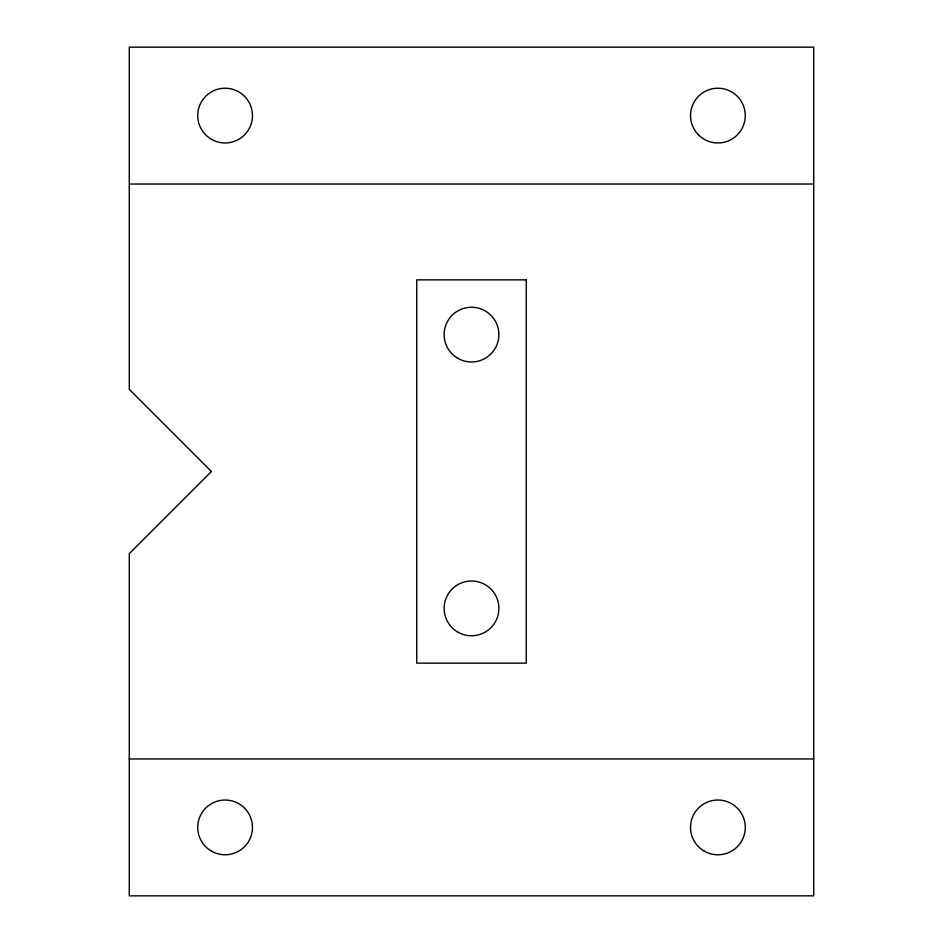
<?xml version="1.0" encoding="UTF-8"?>
<svg xmlns="http://www.w3.org/2000/svg" width="943" height="943" viewBox="0 0 943 943"><rect width="100%" height="100%" fill="white"/><g stroke="black" fill="none" stroke-linecap="round" stroke-linejoin="round"><path stroke-width="1.41" d="M129.285 184.038L813.715 184.038M129.285 758.962L813.715 758.962M211.409 471.5L129.285 553.635L129.285 895.85L813.715 895.85L813.715 47.15L129.285 47.15L129.285 389.365L211.409 471.5M526.253 279.859L416.747 279.859L416.747 663.141L526.253 663.141L526.253 279.859M698.539 134.955A27.382 27.382 0 0 0 744.345 122.684A27.382 27.382 0 0 0 710.81 89.149A27.382 27.382 0 0 0 698.539 134.955M211.409 851.116A27.382 27.382 0 0 0 252.476 827.412A27.382 27.382 0 0 0 211.409 803.695A27.382 27.382 0 0 0 211.409 851.116M457.815 358.328A27.382 27.382 0 0 0 498.882 334.612A27.382 27.382 0 0 0 457.815 310.907A27.382 27.382 0 0 0 457.815 358.328M457.815 632.093A27.382 27.382 0 0 0 498.882 608.388A27.382 27.382 0 0 0 457.815 584.672A27.382 27.382 0 0 0 457.815 632.093M704.209 851.116A27.382 27.382 0 0 0 745.276 827.412A27.382 27.382 0 0 0 704.209 803.695A27.382 27.382 0 0 0 704.209 851.116M211.409 139.305A27.382 27.382 0 0 0 252.476 115.588A27.382 27.382 0 0 0 211.409 91.884A27.382 27.382 0 0 0 211.409 139.305"/></g></svg>
